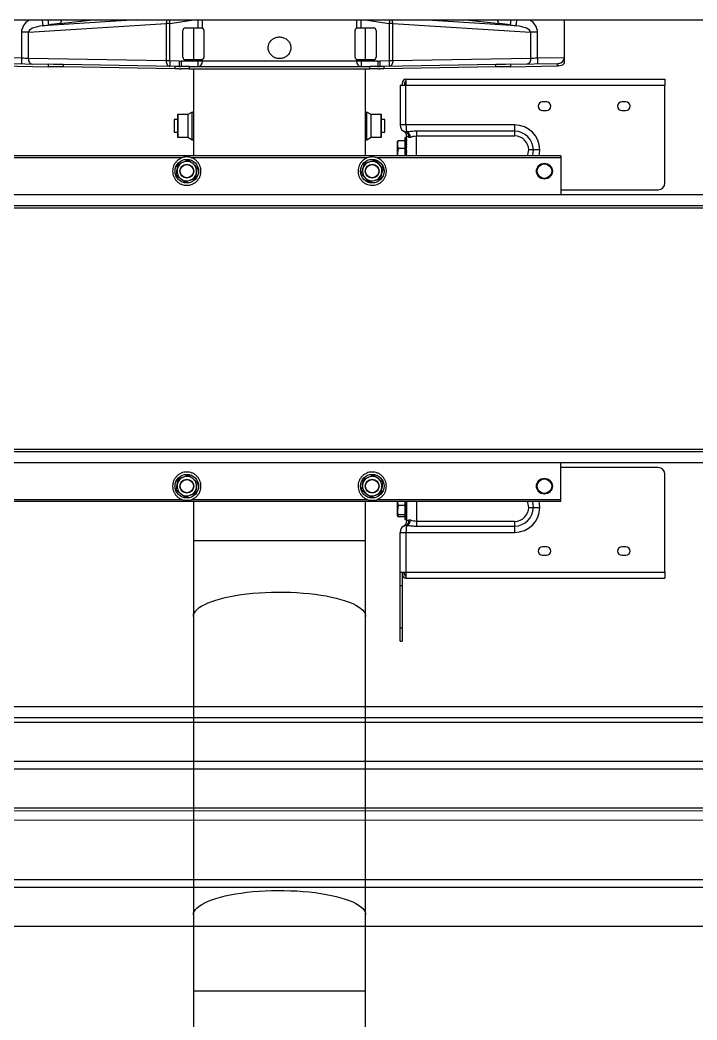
# Model space of a CAD drawing. Header units: inches. Extents: x -1851 to 6314, y -1304 to 4687.
# Drawn here: x 461.1 to 481.22, y 2800.38 to 2830.12 of the extents above; entities that cross this region are included whole.
import ezdxf

# ---------------------------------------------------------------- set-up
doc = ezdxf.new("R2010")
doc.units = ezdxf.units.IN
doc.header["$MEASUREMENT"] = 0
for name, color, linetype in [('DC FEEEDERS', 1, 'Continuous'), ('DC STRING CABLES', 30, 'Continuous'), ('WIRE MANAGEMENT', 4, 'Continuous')]:
    doc.layers.add(name, color=color, linetype=linetype)

# ---------------------------------------------------------------- blocks, each defined once
blk = doc.blocks.new('2.4.20_7-7_Mid Plan View')
at = {"color": 7, "linetype": 'Continuous', "lineweight": 25}
for p, q in [((0.90712, 1.15), (0.90712, -1.15)), ((0.57292, 1.016), (0.57292, -1.016)), ((0.77492, -1.016), (0.77492, 1.016)), ((0.58092, -1.008), (0.58092, 1.008)), ((0.58292, 1.006), (0.58292, -1.006)), ((0.76492, -1.006), (0.76492, 1.006)), ((0.76692, 1.008), (0.76692, -1.008)), ((0.54347, 0.2125), (0.54347, -0.2125)), ((0.80437, -0.2125), (0.80437, 0.2125)), ((0.87821, 0.19479), (0.87856, 0.215)), ((0.87247, 0.21), (0.87185, 0.17449)), ((0.87427, 0.21), (0.87365, 0.17449)), ((0.87625, 0.08551), (0.87807, 0.18959)), ((0.87807, 0.18959), (0.89803, 0.18959)), ((0.89803, 0.19479), (0.87821, 0.19479)), ((0.89803, 0.18959), (0.89803, 0.19479)), ((0.89803, 0.18959), (0.90449, 0.08551)), ((0.87185, 0.17449), (0.87365, 0.17449)), ((0.90271, 0.17862), (0.90334, 0.17434)), ((0.87018, 0.07875), (0.87166, 0.1633)), ((0.87346, 0.1633), (0.87166, 0.1633)), ((0.87198, 0.07875), (0.87346, 0.1633)), ((0.90449, 0.08551), (0.87625, 0.08551)), ((0.87625, 0.08271), (0.87625, 0.08551)), ((0.90449, 0.08271), (0.90449, 0.08551)), ((0.81853, 0.07676), (0.81853, 0.06922)), ((0.8354, 0.07707), (0.81883, 0.07707)), ((0.82237, 0.07947), (0.82237, 0.07707)), ((0.83187, 0.07947), (0.82237, 0.07947)), ((0.83187, 0.07707), (0.83187, 0.07947)), ((0.83571, 0.06922), (0.83571, 0.07676)), ((0.87013, 0.07587), (0.87012, 0.07413)), ((0.87018, 0.07875), (0.87198, 0.07875)), ((0.87193, 0.07584), (0.87192, 0.07413)), ((0.87613, 0.07577), (0.87625, 0.08271)), ((0.87625, 0.08271), (0.90449, 0.08271)), ((0.81853, 0.06922), (0.8167, 0.06597)), ((0.83571, 0.06922), (0.81853, 0.06922)), ((0.83753, 0.06597), (0.83571, 0.06922)), ((0.87012, 0.06823), (0.87012, 0.07413)), ((0.87192, 0.06823), (0.87012, 0.06823)), ((0.87012, 0.06823), (0.87012, -0.06823)), ((0.87192, 0.06823), (0.87192, 0.07413)), ((0.87612, 0.07413), (0.87192, 0.07413)), ((0.87192, 0.06823), (0.87192, -0.06823)), ((0.87612, 0.06177), (0.87612, 0.07413)), ((0.87712, 0.06177), (0.87712, 0.071)), ((0.87912, 0.073), (0.89912, 0.073)), ((0.90112, 0.071), (0.90112, 0.06177)), ((0.17366, 0.065), (0.1155, 0.065)), ((0.23109, 0.065), (0.17366, 0.065)), ((0.45651, 0.065), (0.23109, 0.065)), ((0.51395, 0.065), (0.45651, 0.065)), ((0.54347, 0.065), (0.51395, 0.065)), ((0.81727, 0.065), (0.80437, 0.065)), ((0.83697, 0.065), (0.81727, 0.065)), ((0.87012, 0.065), (0.83697, 0.065)), ((0.87612, 0.06177), (0.87192, 0.06177)), ((0.87612, 0.05812), (0.87612, 0.06177)), ((0.87712, 0.06177), (0.87612, 0.06177)), ((0.90112, 0.065), (0.87712, 0.065)), ((0.87712, 0.059), (0.87712, 0.06177)), ((0.90112, 0.06177), (0.90112, 0.059)), ((0.87612, -0.05812), (0.87612, 0.05812)), ((0.87612, 0.05812), (0.87732, 0.05812)), ((0.87912, 0.057), (0.89912, 0.057)), ((0.87732, -0.05812), (0.87612, -0.05812)), ((0.87612, -0.06177), (0.87612, -0.05812)), ((0.87712, -0.06177), (0.87712, -0.059)), ((0.89912, -0.057), (0.87912, -0.057)), ((0.90112, -0.059), (0.90112, -0.06177)), ((0.1155, -0.065), (0.17366, -0.065)), ((0.17366, -0.065), (0.23109, -0.065)), ((0.23109, -0.065), (0.45651, -0.065)), ((0.45651, -0.065), (0.51395, -0.065)), ((0.51395, -0.065), (0.54347, -0.065)), ((0.80437, -0.065), (0.81727, -0.065)), ((0.8167, -0.06597), (0.81853, -0.06922)), ((0.81727, -0.065), (0.83697, -0.065)), ((0.83571, -0.06922), (0.83753, -0.06597)), ((0.83697, -0.065), (0.87012, -0.065)), ((0.87612, -0.06177), (0.87192, -0.06177)), ((0.87612, -0.07413), (0.87612, -0.06177)), ((0.87612, -0.06177), (0.87712, -0.06177)), ((0.87712, -0.071), (0.87712, -0.06177)), ((0.87712, -0.065), (0.90112, -0.065)), ((0.90112, -0.06177), (0.90112, -0.071)), ((0.81853, -0.06922), (0.81853, -0.07676)), ((0.81853, -0.06922), (0.83571, -0.06922)), ((0.83571, -0.07676), (0.83571, -0.06922)), ((0.87012, -0.07413), (0.87012, -0.06823)), ((0.87012, -0.06823), (0.87192, -0.06823)), ((0.87012, -0.07413), (0.87013, -0.07587)), ((0.87192, -0.07413), (0.87192, -0.06823)), ((0.87192, -0.07413), (0.87193, -0.07584)), ((0.87612, -0.07413), (0.87192, -0.07413)), ((0.89912, -0.073), (0.87912, -0.073)), ((0.81883, -0.07707), (0.8354, -0.07707)), ((0.82237, -0.07707), (0.82237, -0.07947)), ((0.82237, -0.07947), (0.83187, -0.07947)), ((0.83187, -0.07947), (0.83187, -0.07707)), ((0.87198, -0.07875), (0.87018, -0.07875)), ((0.87166, -0.1633), (0.87018, -0.07875)), ((0.87346, -0.1633), (0.87198, -0.07875)), ((0.87625, -0.08271), (0.87613, -0.07577)), ((0.87625, -0.08551), (0.87625, -0.08271)), ((0.90449, -0.08271), (0.87625, -0.08271)), ((0.90449, -0.08551), (0.90449, -0.08271)), ((0.53183, -0.0946), (0.53183, -0.08958)), ((0.53242, -0.089), (0.53226, -0.08909)), ((0.53242, -0.089), (0.53254, -0.089)), ((0.53325, -0.08958), (0.53254, -0.089)), ((0.53254, -0.089), (0.53679, -0.089)), ((0.53325, -0.0946), (0.53325, -0.08958)), ((0.54034, -0.08958), (0.53679, -0.089)), ((0.53679, -0.089), (0.54318, -0.089)), ((0.54034, -0.0946), (0.54034, -0.08958)), ((0.54347, -0.08905), (0.54318, -0.089)), ((0.54318, -0.089), (0.54347, -0.089)), ((0.80437, -0.089), (0.80664, -0.089)), ((0.81015, -0.08958), (0.80664, -0.089)), ((0.80664, -0.089), (0.81305, -0.089)), ((0.81015, -0.0946), (0.81015, -0.08958)), ((0.81305, -0.089), (0.81542, -0.089)), ((0.81595, -0.0946), (0.81595, -0.08958)), ((0.87807, -0.18959), (0.87625, -0.08551)), ((0.87625, -0.08551), (0.90449, -0.08551)), ((0.90449, -0.08551), (0.89803, -0.18959)), ((0.43792, -0.091), (0.43792, -0.0925)), ((0.43792, -0.091), (0.44792, -0.091)), ((0.44792, -0.0925), (0.43792, -0.0925)), ((0.44792, -0.091), (0.44792, -0.0925)), ((0.44792, -0.091), (0.47992, -0.091)), ((0.47992, -0.0925), (0.44792, -0.0925)), ((0.47992, -0.091), (0.47992, -0.0925)), ((0.47992, -0.091), (0.48992, -0.091)), ((0.48992, -0.0925), (0.47992, -0.0925)), ((0.48542, -0.0955), (0.48542, -0.291)), ((0.48992, -0.0955), (0.48542, -0.0955)), ((0.48992, -0.09275), (0.48817, -0.09275)), ((0.48817, -0.09425), (0.48992, -0.09425)), ((0.48992, -0.091), (0.51992, -0.091)), ((0.48992, -0.091), (0.48992, -0.0955)), ((0.48992, -0.0955), (0.48992, -0.291)), ((0.51992, -0.0955), (0.48992, -0.0955)), ((0.51992, -0.091), (0.51992, -0.0955)), ((0.51992, -0.0955), (0.51992, -0.1775)), ((0.54347, -0.096), (0.52829, -0.096)), ((0.52982, -0.0946), (0.52982, -0.09591)), ((0.53204, -0.0946), (0.52982, -0.0946)), ((0.52982, -0.09591), (0.52982, -0.096)), ((0.52983, -0.096), (0.52983, -0.09598)), ((0.52985, -0.096), (0.52985, -0.09565)), ((0.53021, -0.096), (0.53021, -0.09565)), ((0.53095, -0.096), (0.53095, -0.09565)), ((0.54347, -0.0946), (0.53204, -0.0946)), ((0.53204, -0.096), (0.53204, -0.09565)), ((0.53343, -0.096), (0.53343, -0.09565)), ((0.53467, -0.09599), (0.53452, -0.096)), ((0.53506, -0.096), (0.53506, -0.09565)), ((0.53627, -0.09595), (0.53583, -0.096)), ((0.53583, -0.096), (0.53583, -0.096)), ((0.5359, -0.09599), (0.5359, -0.096)), ((0.53645, -0.096), (0.53645, -0.09599)), ((0.53686, -0.096), (0.53686, -0.09565)), ((0.53784, -0.09588), (0.53727, -0.096)), ((0.53799, -0.096), (0.53799, -0.09592)), ((0.53801, -0.09592), (0.53801, -0.096)), ((0.53874, -0.096), (0.53874, -0.09565)), ((0.53884, -0.09585), (0.53878, -0.096)), ((0.53884, -0.09567), (0.53884, -0.096)), ((0.53884, -0.096), (0.53884, -0.09585)), ((0.53969, -0.096), (0.53969, -0.09587)), ((0.54064, -0.096), (0.54064, -0.09565)), ((0.54064, -0.09586), (0.54176, -0.096)), ((0.54126, -0.096), (0.54126, -0.09594)), ((0.54246, -0.096), (0.54246, -0.09565)), ((0.54246, -0.09595), (0.54309, -0.096)), ((0.54278, -0.096), (0.54278, -0.09597)), ((0.54298, -0.096), (0.54298, -0.09599)), ((0.543, -0.096), (0.543, -0.09599)), ((0.81802, -0.0946), (0.80437, -0.0946)), ((0.80437, -0.096), (0.81955, -0.096)), ((0.80448, -0.09599), (0.80438, -0.096)), ((0.80486, -0.096), (0.80486, -0.09565)), ((0.80608, -0.09596), (0.80566, -0.096)), ((0.80576, -0.09599), (0.80576, -0.096)), ((0.80583, -0.09598), (0.80583, -0.096)), ((0.80664, -0.096), (0.80664, -0.09565)), ((0.80766, -0.09589), (0.80709, -0.096)), ((0.80709, -0.096), (0.80709, -0.096)), ((0.80713, -0.09599), (0.80713, -0.096)), ((0.80789, -0.096), (0.80789, -0.09594)), ((0.80792, -0.09595), (0.80792, -0.096)), ((0.80852, -0.096), (0.80852, -0.09565)), ((0.80874, -0.09585), (0.8086, -0.096)), ((0.80874, -0.0957), (0.80874, -0.096)), ((0.80874, -0.096), (0.80874, -0.09585)), ((0.80959, -0.096), (0.80959, -0.0959)), ((0.81042, -0.096), (0.81042, -0.09565)), ((0.81042, -0.09585), (0.81159, -0.096)), ((0.81042, -0.09585), (0.81042, -0.09585)), ((0.81042, -0.096), (0.81042, -0.09585)), ((0.81118, -0.096), (0.81118, -0.09595)), ((0.81225, -0.096), (0.81225, -0.09565)), ((0.81225, -0.09594), (0.81294, -0.096)), ((0.81237, -0.096), (0.81237, -0.09595)), ((0.81275, -0.096), (0.81275, -0.09598)), ((0.81394, -0.096), (0.81394, -0.09565)), ((0.81394, -0.09599), (0.81412, -0.096)), ((0.81541, -0.096), (0.81541, -0.09565)), ((0.81659, -0.096), (0.81659, -0.09565)), ((0.81744, -0.096), (0.81744, -0.09565)), ((0.81792, -0.096), (0.81792, -0.09565)), ((0.81802, -0.09596), (0.81802, -0.0946)), ((0.85792, -0.091), (0.82792, -0.091)), ((0.82792, -0.0955), (0.82792, -0.091)), ((0.82792, -0.1775), (0.82792, -0.0955)), ((0.82792, -0.0955), (0.85792, -0.0955)), ((0.85792, -0.091), (0.85792, -0.0955)), ((0.85792, -0.09275), (0.85967, -0.09275)), ((0.85967, -0.09425), (0.85792, -0.09425)), ((0.85792, -0.0955), (0.85792, -0.291)), ((0.86242, -0.0955), (0.85792, -0.0955)), ((0.86242, -0.0955), (0.86242, -0.291)), ((0.52476, -0.1035), (0.52476, -0.1775)), ((0.52829, -0.1035), (0.52476, -0.1035)), ((0.52829, -0.1775), (0.52829, -0.1035)), ((0.82308, -0.1035), (0.81955, -0.1035)), ((0.81955, -0.1035), (0.81955, -0.1775)), ((0.82308, -0.1775), (0.82308, -0.1035)), ((0.87166, -0.1633), (0.87346, -0.1633)), ((0.52476, -0.1775), (0.51992, -0.1775)), ((0.52829, -0.1775), (0.52476, -0.1775)), ((0.82308, -0.1775), (0.81955, -0.1775)), ((0.82792, -0.1775), (0.82308, -0.1775)), ((0.87365, -0.17449), (0.87185, -0.17449)), ((0.87185, -0.17449), (0.87247, -0.21)), ((0.87365, -0.17449), (0.87427, -0.21)), ((0.90334, -0.17434), (0.90271, -0.17862)), ((0.53892, -0.18813), (0.53892, -0.19166)), ((0.80892, -0.19166), (0.80892, -0.18813)), ((0.53892, -0.19166), (0.53892, -0.1965)), ((0.80892, -0.1965), (0.80892, -0.19166)), ((0.89803, -0.18959), (0.87807, -0.18959)), ((0.87856, -0.215), (0.87821, -0.19479)), ((0.87821, -0.19479), (0.89803, -0.19479)), ((0.89803, -0.19479), (0.89803, -0.18959)), ((0.50267, -0.1985), (0.50267, -0.2015)), ((0.50917, -0.2015), (0.50917, -0.1985)), ((0.83867, -0.1985), (0.83867, -0.2015)), ((0.84517, -0.2015), (0.84517, -0.1985)), ((0.87247, -0.21), (0.87427, -0.21)), ((0.87249, -0.2108), (0.87247, -0.21)), ((0.87427, -0.21), (0.87429, -0.2108)), ((0.54347, -0.2125), (0.54492, -0.2125)), ((0.54492, -0.2125), (0.57292, -0.2125)), ((0.56892, -0.286), (0.56892, -0.2125)), ((0.80292, -0.2125), (0.77492, -0.2125)), ((0.77892, -0.2125), (0.77892, -0.286)), ((0.80437, -0.2125), (0.80292, -0.2125)), ((0.87856, -0.215), (0.87428, -0.215)), ((0.90712, -0.215), (0.87856, -0.215)), ((0.50267, -0.2585), (0.50267, -0.2615)), ((0.50917, -0.2615), (0.50917, -0.2585)), ((0.83867, -0.2585), (0.83867, -0.2615)), ((0.84517, -0.2615), (0.84517, -0.2585)), ((0.48992, -0.291), (0.48542, -0.291)), ((0.48992, -0.291), (0.56392, -0.291)), ((0.78392, -0.291), (0.85792, -0.291)), ((0.86242, -0.291), (0.85792, -0.291))]:
    blk.add_line(p, q, dxfattribs=at)
at = {"color": 8, "linetype": 'Continuous', "lineweight": 25}
for p, q in [((0.54492, 0.2125), (0.54492, 0.07381)), ((0.80292, 0.07381), (0.80292, 0.2125)), ((0.90712, 0.10766), (0.90271, 0.17862)), ((0.90439, 0.16606), (0.90712, 0.14072)), ((0.83571, 0.07676), (0.81853, 0.07676)), ((0.90449, 0.08271), (0.90712, 0.06458)), ((0.17366, 0.065), (0.17366, -0.065)), ((0.51395, 0.065), (0.51395, -0.065)), ((0.54492, 0.06619), (0.54492, -0.06619)), ((0.80292, -0.06619), (0.80292, 0.06619)), ((0.8167, 0.06597), (0.83753, 0.06597)), ((0.90712, 0.06177), (0.90112, 0.06177)), ((0.90091, 0.05812), (0.90712, 0.05812)), ((0.90712, -0.05812), (0.90091, -0.05812)), ((0.8167, -0.06597), (0.83753, -0.06597)), ((0.90112, -0.06177), (0.90712, -0.06177)), ((0.90712, -0.06458), (0.90449, -0.08271)), ((0.54492, -0.07381), (0.54492, -0.2125)), ((0.80292, -0.2125), (0.80292, -0.07381)), ((0.81853, -0.07676), (0.83571, -0.07676)), ((0.54347, -0.1035), (0.52829, -0.1035)), ((0.80437, -0.1035), (0.81955, -0.1035)), ((0.90271, -0.17862), (0.90712, -0.10766)), ((0.90712, -0.14072), (0.90439, -0.16606))]:
    blk.add_line(p, q, dxfattribs=at)
at = {"color": 7, "linetype": 'Continuous', "lineweight": 25, "flags": 128}
for points in [[(0.87807, 0.18959), (0.87726, 0.18955), (0.87647, 0.1894), (0.87575, 0.18915), (0.87512, 0.18881), (0.87459, 0.1884), (0.8742, 0.18792), (0.87396, 0.1874), (0.87387, 0.18686)], [(0.87821, 0.19479), (0.87739, 0.19481), (0.8766, 0.19482), (0.87588, 0.19483), (0.87524, 0.19484), (0.87472, 0.19485), (0.87433, 0.19486), (0.87409, 0.19486), (0.87401, 0.19487)], [(0.87807, 0.18959), (0.8781, 0.19073), (0.87813, 0.19201), (0.87817, 0.19338), (0.87821, 0.19479)], [(0.87166, 0.1633), (0.87172, 0.16693), (0.87179, 0.17068), (0.87185, 0.17449)], [(0.87346, 0.1633), (0.87352, 0.16693), (0.87359, 0.17068), (0.87365, 0.17449)], [(0.87625, 0.08551), (0.87544, 0.08546), (0.87466, 0.08531), (0.87393, 0.08507), (0.8733, 0.08473), (0.87278, 0.08431), (0.87239, 0.08384), (0.87214, 0.08332), (0.87205, 0.08278)], [(0.87013, 0.07587), (0.87015, 0.07684), (0.87017, 0.0778), (0.87018, 0.07875)], [(0.87193, 0.07584), (0.87195, 0.07682), (0.87197, 0.07779), (0.87198, 0.07875)], [(0.87613, 0.07577), (0.87531, 0.07578), (0.87452, 0.0758), (0.8738, 0.07581), (0.87316, 0.07582), (0.87264, 0.07583), (0.87225, 0.07584), (0.87201, 0.07584), (0.87193, 0.07584)], [(0.87625, 0.08271), (0.87543, 0.08272), (0.87465, 0.08274), (0.87392, 0.08275), (0.87328, 0.08276), (0.87276, 0.08277), (0.87237, 0.08278), (0.87213, 0.08278), (0.87205, 0.08278)], [(0.87018, -0.07875), (0.87017, -0.0778), (0.87015, -0.07684), (0.87013, -0.07587)], [(0.87613, -0.07577), (0.87531, -0.07578), (0.87452, -0.0758), (0.8738, -0.07581), (0.87316, -0.07582), (0.87264, -0.07583), (0.87225, -0.07584), (0.87201, -0.07584), (0.87193, -0.07584)], [(0.87198, -0.07875), (0.87197, -0.07779), (0.87195, -0.07682), (0.87193, -0.07584)], [(0.87625, -0.08271), (0.87543, -0.08272), (0.87465, -0.08274), (0.87392, -0.08275), (0.87328, -0.08276), (0.87276, -0.08277), (0.87237, -0.08278), (0.87213, -0.08278), (0.87205, -0.08278)], [(0.87625, -0.08551), (0.87544, -0.08546), (0.87466, -0.08531), (0.87393, -0.08507), (0.8733, -0.08473), (0.87278, -0.08431), (0.87239, -0.08384), (0.87214, -0.08332), (0.87205, -0.08278)], [(0.87185, -0.17449), (0.87179, -0.17068), (0.87172, -0.16693), (0.87166, -0.1633)], [(0.87365, -0.17449), (0.87359, -0.17068), (0.87352, -0.16693), (0.87346, -0.1633)], [(0.87807, -0.18959), (0.87726, -0.18955), (0.87647, -0.1894), (0.87575, -0.18915), (0.87512, -0.18881), (0.87459, -0.1884), (0.8742, -0.18792), (0.87396, -0.1874), (0.87387, -0.18686)], [(0.87821, -0.19479), (0.87739, -0.19481), (0.8766, -0.19482), (0.87588, -0.19483), (0.87524, -0.19484), (0.87472, -0.19485), (0.87433, -0.19486), (0.87409, -0.19486), (0.87401, -0.19487)], [(0.87821, -0.19479), (0.87817, -0.19338), (0.87813, -0.19201), (0.8781, -0.19073), (0.87807, -0.18959)]]:
    blk.add_lwpolyline(points, dxfattribs=at)
at = {"color": 8, "linetype": 'Continuous', "lineweight": 25, "flags": 128}
for points in [[(0.90712, 0.17926), (0.90634, 0.17915), (0.9052, 0.17898), (0.90424, 0.17884), (0.90349, 0.17874), (0.90298, 0.17866), (0.90271, 0.17862)], [(0.90712, 0.17489), (0.90696, 0.17487), (0.90582, 0.1747), (0.90486, 0.17456), (0.90411, 0.17446), (0.9036, 0.17438), (0.90334, 0.17434)], [(0.90449, 0.08271), (0.90525, 0.08282), (0.90599, 0.08293), (0.90668, 0.08302), (0.90712, 0.08309)], [(0.23109, 0.065), (0.23245, 0.06482), (0.2338, 0.06429), (0.23513, 0.06341), (0.23645, 0.06218), (0.23773, 0.06061), (0.23898, 0.05871), (0.24018, 0.05649), (0.24134, 0.05396), (0.24243, 0.05114), (0.24347, 0.04804), (0.24444, 0.04467), (0.24534, 0.04106), (0.24615, 0.03723), (0.24689, 0.03319), (0.24754, 0.02897), (0.2481, 0.0246), (0.24857, 0.02009), (0.24894, 0.01547), (0.24921, 0.01076), (0.24939, 0.006), (0.24946, 0.0012), (0.24944, -0.0036), (0.24931, -0.00838), (0.24909, -0.01312), (0.24876, -0.01779), (0.24835, -0.02236), (0.24783, -0.0268), (0.24723, -0.0311), (0.24653, -0.03523), (0.24576, -0.03917), (0.2449, -0.0429), (0.24396, -0.04638), (0.24296, -0.04962), (0.24189, -0.05259), (0.24077, -0.05526), (0.23959, -0.05764), (0.23836, -0.0597), (0.23709, -0.06144), (0.23579, -0.06284), (0.23447, -0.06389), (0.23313, -0.0646), (0.23177, -0.06496), (0.23109, -0.065)], [(0.45651, 0.065), (0.45787, 0.06482), (0.45922, 0.06429), (0.46055, 0.06341), (0.46186, 0.06218), (0.46315, 0.06061), (0.46439, 0.05871), (0.4656, 0.05649), (0.46675, 0.05396), (0.46785, 0.05114), (0.46889, 0.04804), (0.46986, 0.04467), (0.47075, 0.04106), (0.47157, 0.03723), (0.47231, 0.03319), (0.47296, 0.02897), (0.47352, 0.0246), (0.47398, 0.02009), (0.47435, 0.01547), (0.47463, 0.01076), (0.4748, 0.006), (0.47488, 0.0012), (0.47485, -0.0036), (0.47473, -0.00838), (0.4745, -0.01312), (0.47418, -0.01779), (0.47376, -0.02236), (0.47325, -0.0268), (0.47264, -0.0311), (0.47195, -0.03523), (0.47117, -0.03917), (0.47031, -0.0429), (0.46938, -0.04638), (0.46838, -0.04962), (0.46731, -0.05259), (0.46618, -0.05526), (0.465, -0.05764), (0.46378, -0.0597), (0.46251, -0.06144), (0.46121, -0.06284), (0.45989, -0.06389), (0.45854, -0.0646), (0.45719, -0.06496), (0.45651, -0.065)], [(0.90712, -0.08309), (0.90668, -0.08302), (0.90599, -0.08293), (0.90525, -0.08282), (0.90449, -0.08271)], [(0.90271, -0.17862), (0.90298, -0.17866), (0.90349, -0.17874), (0.90424, -0.17884), (0.9052, -0.17898), (0.90634, -0.17915), (0.90712, -0.17926)], [(0.90334, -0.17434), (0.9036, -0.17438), (0.90411, -0.17446), (0.90486, -0.17456), (0.90582, -0.1747), (0.90696, -0.17487), (0.90712, -0.17489)], [(0.53892, -0.19166), (0.54138, -0.19144), (0.54347, -0.19091)], [(0.53892, -0.1965), (0.54162, -0.19631), (0.54347, -0.19595)], [(0.80437, -0.19091), (0.80646, -0.19144), (0.80892, -0.19166)], [(0.80437, -0.19595), (0.80622, -0.19631), (0.80892, -0.1965)]]:
    blk.add_lwpolyline(points, dxfattribs=at)
at = {"color": 7, "linetype": 'Continuous', "lineweight": 25}
for centre, radius in [((0.55492, 0.07), 0.0089), ((0.79292, 0.07), 0.0089), ((0.55492, 0.07), 0.00525), ((0.55492, 0.07), 0.005), ((0.79292, 0.07), 0.00525), ((0.79292, 0.07), 0.005), ((0.55492, -0.07), 0.0089), ((0.55492, -0.07), 0.00525), ((0.55492, -0.07), 0.005), ((0.79292, -0.07), 0.0089), ((0.79292, -0.07), 0.00525), ((0.79292, -0.07), 0.005), ((0.55492, -0.2), 0.006), ((0.55492, -0.2), 0.0055), ((0.79292, -0.2), 0.006), ((0.79292, -0.2), 0.0055)]:
    blk.add_circle(centre, radius, dxfattribs=at)
at = {"color": 8, "linetype": 'Continuous', "lineweight": 25}
for centre, radius, start, end in [((0.90751, 0.1683), 0.00384, 215.6114, 264.12858), ((0.90476, 0.08003), 0.00549, 64.5145, 92.80006), ((0.90476, -0.08003), 0.00549, 267.19994, 295.4855), ((0.90764, -0.16852), 0.00408, 97.35072, 142.90931), ((0.53892, -0.1775), 0.01063, 270, 295.33417), ((0.80892, -0.1775), 0.01063, 244.66583, 270)]:
    blk.add_arc(centre, radius, start, end, dxfattribs=at)
at = {"color": 7, "linetype": 'Continuous', "lineweight": 25}
for centre, radius, start, end in [((0.55492, 0.07), 0.0107, 146.80238, 158.05238), ((0.55492, 0.07), 0.0107, 135.55238, 146.80238), ((0.55492, 0.07), 0.0107, 124.30238, 135.55238), ((0.55492, 0.07), 0.0107, 113.05238, 124.30238), ((0.55492, 0.07), 0.00737, 81.17738, 141.17738), ((0.55492, 0.07), 0.0107, 101.80238, 113.05238), ((0.55492, 0.07), 0.0107, 90.55238, 101.80238), ((0.55492, 0.07), 0.0107, 79.30238, 90.55238), ((0.55492, 0.07), 0.00737, 21.17738, 81.17738), ((0.55492, 0.07), 0.0107, 68.05238, 79.30238), ((0.55492, 0.07), 0.0107, 56.80238, 68.05238), ((0.55492, 0.07), 0.0107, 45.55238, 56.80238), ((0.55492, 0.07), 0.0107, 34.30238, 45.55238), ((0.55492, 0.07), 0.0107, 23.05238, 34.30238), ((0.79292, 0.07), 0.0107, 146.80238, 158.05238), ((0.79292, 0.07), 0.0107, 135.55238, 146.80238), ((0.79292, 0.07), 0.0107, 124.30238, 135.55238), ((0.79292, 0.07), 0.0107, 113.05238, 124.30238), ((0.79292, 0.07), 0.00737, 81.17738, 141.17738), ((0.79292, 0.07), 0.0107, 101.80238, 113.05238), ((0.79292, 0.07), 0.0107, 90.55238, 101.80238), ((0.79292, 0.07), 0.0107, 79.30238, 90.55238), ((0.79292, 0.07), 0.00737, 21.17738, 81.17738), ((0.79292, 0.07), 0.0107, 68.05238, 79.30238), ((0.79292, 0.07), 0.0107, 56.80238, 68.05238), ((0.79292, 0.07), 0.0107, 45.55238, 56.80238), ((0.79292, 0.07), 0.0107, 34.30238, 45.55238), ((0.79292, 0.07), 0.0107, 23.05238, 34.30238), ((0.81883, 0.07676), 0.000303, 90, 180), ((0.8354, 0.07676), 0.000303, 0, 90), ((0.97012, 0.07413), 0.094, 179, 180), ((0.55492, 0.07), 0.0107, 169.30238, 180.55238), ((0.55492, 0.07), 0.0107, 180.55238, 191.80238), ((0.55492, 0.07), 0.0107, 158.05238, 169.30238), ((0.55492, 0.07), 0.00737, 141.17738, 201.17738), ((0.55492, 0.07), 0.00737, 321.17738, 21.17738), ((0.55492, 0.07), 0.0107, 11.80238, 23.05238), ((0.55492, 0.07), 0.0107, 338.05238, 349.30238), ((0.55492, 0.07), 0.0107, 0.55238, 11.80238), ((0.55492, 0.07), 0.0107, 349.30238, 0.55238), ((0.79292, 0.07), 0.0107, 169.30238, 180.55238), ((0.79292, 0.07), 0.0107, 180.55238, 191.80238), ((0.79292, 0.07), 0.0107, 158.05238, 169.30238), ((0.79292, 0.07), 0.00737, 141.17738, 201.17738), ((0.79292, 0.07), 0.00736, 321.17738, 21.17738), ((0.79292, 0.07), 0.0107, 11.80238, 23.05238), ((0.79292, 0.07), 0.0107, 338.05238, 349.30238), ((0.79292, 0.07), 0.0107, 0.55238, 11.80238), ((0.79292, 0.07), 0.0107, 349.30238, 0.55238), ((0.87912, 0.071), 0.002, 90, 180), ((0.89912, 0.071), 0.002, 0, 90), ((0.55492, 0.07), 0.0107, 191.80238, 203.05238), ((0.55492, 0.07), 0.0107, 203.05238, 214.30238), ((0.55492, 0.07), 0.0107, 214.30238, 225.55238), ((0.55492, 0.07), 0.0107, 225.55238, 236.80238), ((0.55492, 0.07), 0.00737, 201.17738, 261.17738), ((0.55492, 0.07), 0.0107, 236.80238, 248.05238), ((0.55492, 0.07), 0.00737, 261.17738, 321.17738), ((0.55492, 0.07), 0.0107, 293.05238, 304.30238), ((0.55492, 0.07), 0.0107, 304.30238, 315.55238), ((0.55492, 0.07), 0.0107, 315.55238, 326.80238), ((0.55492, 0.07), 0.0107, 326.80238, 338.05238), ((0.79292, 0.07), 0.0107, 191.80238, 203.05238), ((0.79292, 0.07), 0.0107, 203.05238, 214.30238), ((0.79292, 0.07), 0.0107, 214.30238, 225.55238), ((0.79292, 0.07), 0.0107, 225.55238, 236.80238), ((0.79292, 0.07), 0.00737, 201.17738, 261.17738), ((0.79292, 0.07), 0.0107, 236.80238, 248.05238), ((0.79292, 0.07), 0.00736, 261.17738, 321.17738), ((0.79292, 0.07), 0.0107, 293.05238, 304.30238), ((0.79292, 0.07), 0.0107, 304.30238, 315.55238), ((0.79292, 0.07), 0.0107, 315.55238, 326.80238), ((0.79292, 0.07), 0.0107, 326.80238, 338.05238), ((0.81727, 0.06565), 0.000649, 150.65726, 270), ((0.83697, 0.06565), 0.000649, 270, 29.34274), ((0.87586, 0.06207), 0.00396, 184.25171, 273.69804), ((0.55492, 0.07), 0.0107, 248.05238, 259.30238), ((0.55492, 0.07), 0.0107, 259.30238, 270.55238), ((0.55492, 0.07), 0.0107, 270.55238, 281.80238), ((0.55492, 0.07), 0.0107, 281.80238, 293.05238), ((0.79292, 0.07), 0.0107, 248.05238, 259.30238), ((0.79292, 0.07), 0.0107, 259.30238, 270.55238), ((0.79292, 0.07), 0.0107, 270.55238, 281.80238), ((0.79292, 0.07), 0.0107, 281.80238, 293.05238), ((0.55492, -0.07), 0.0107, 113.05238, 124.30238), ((0.55492, -0.07), 0.0107, 101.80238, 113.05238), ((0.55492, -0.07), 0.0107, 90.55238, 101.80238), ((0.55492, -0.07), 0.0107, 79.30238, 90.55238), ((0.55492, -0.07), 0.0107, 68.05238, 79.30238), ((0.55492, -0.07), 0.0107, 56.80238, 68.05238), ((0.79292, -0.07), 0.0107, 105.45152, 116.70152), ((0.79292, -0.07), 0.0107, 94.20152, 105.45152), ((0.79292, -0.07), 0.0107, 82.95152, 94.20152), ((0.79292, -0.07), 0.0107, 71.70152, 82.95152), ((0.79292, -0.07), 0.0107, 60.45152, 71.70152), ((0.87586, -0.06207), 0.00396, 86.30198, 175.74833), ((0.55492, -0.07), 0.0107, 158.05238, 169.30238), ((0.55492, -0.07), 0.0107, 146.80238, 158.05238), ((0.55492, -0.07), 0.0107, 135.55238, 146.80238), ((0.55492, -0.07), 0.0107, 124.30238, 135.55238), ((0.55492, -0.07), 0.00737, 141.17738, 201.17738), ((0.55492, -0.07), 0.00736, 81.17738, 141.17738), ((0.55492, -0.07), 0.00737, 21.17738, 81.17738), ((0.55492, -0.07), 0.00737, 321.17738, 21.17738), ((0.55492, -0.07), 0.0107, 45.55238, 56.80238), ((0.55492, -0.07), 0.0107, 34.30238, 45.55238), ((0.55492, -0.07), 0.0107, 23.05238, 34.30238), ((0.55492, -0.07), 0.0107, 11.80238, 23.05238), ((0.55492, -0.07), 0.0107, 0.55238, 11.80238), ((0.79292, -0.07), 0.0107, 161.70152, 172.95152), ((0.79292, -0.07), 0.0107, 150.45152, 161.70152), ((0.79292, -0.07), 0.0107, 139.20152, 150.45152), ((0.79292, -0.07), 0.0107, 127.95152, 139.20152), ((0.79292, -0.07), 0.00736, 133.57652, 193.57652), ((0.79292, -0.07), 0.0107, 116.70152, 127.95152), ((0.79292, -0.07), 0.00737, 73.57652, 133.57652), ((0.79292, -0.07), 0.00737, 13.57652, 73.57652), ((0.79292, -0.07), 0.0107, 49.20152, 60.45152), ((0.79292, -0.07), 0.0107, 37.95152, 49.20152), ((0.79292, -0.07), 0.0107, 26.70152, 37.95152), ((0.79292, -0.07), 0.0107, 15.45152, 26.70152), ((0.79292, -0.07), 0.0107, 4.20152, 15.45152), ((0.81727, -0.06565), 0.000649, 90, 209.34274), ((0.83697, -0.06565), 0.000649, 330.65726, 90), ((0.55492, -0.07), 0.0107, 169.30238, 180.55238), ((0.55492, -0.07), 0.0107, 180.55238, 191.80238), ((0.55492, -0.07), 0.0107, 191.80238, 203.05238), ((0.55492, -0.07), 0.0107, 203.05238, 214.30238), ((0.55492, -0.07), 0.00737, 201.17738, 261.17738), ((0.55492, -0.07), 0.00737, 261.17738, 321.17738), ((0.55492, -0.07), 0.0107, 326.80238, 338.05238), ((0.55492, -0.07), 0.0107, 338.05238, 349.30238), ((0.55492, -0.07), 0.0107, 349.30238, 0.55238), ((0.79292, -0.07), 0.0107, 172.95152, 184.20152), ((0.79292, -0.07), 0.0107, 184.20152, 195.45152), ((0.79292, -0.07), 0.0107, 195.45152, 206.70152), ((0.79292, -0.07), 0.0107, 206.70152, 217.95152), ((0.79292, -0.07), 0.00737, 193.57652, 253.57652), ((0.79292, -0.07), 0.00737, 253.57652, 313.57652), ((0.79292, -0.07), 0.00737, 313.57652, 13.57652), ((0.79292, -0.07), 0.0107, 319.20152, 330.45152), ((0.79292, -0.07), 0.0107, 330.45152, 341.70152), ((0.79292, -0.07), 0.0107, 341.70152, 352.95152), ((0.79292, -0.07), 0.0107, 352.95152, 4.20152), ((0.97012, -0.07413), 0.094, 180, 181), ((0.87912, -0.071), 0.002, 180, 270), ((0.89912, -0.071), 0.002, 270, 0), ((0.55492, -0.07), 0.0107, 214.30238, 225.55238), ((0.55492, -0.07), 0.0107, 225.55238, 236.80238), ((0.55492, -0.07), 0.0107, 236.80238, 248.05238), ((0.55492, -0.07), 0.0107, 248.05238, 259.30238), ((0.55492, -0.07), 0.0107, 259.30238, 270.55238), ((0.55492, -0.07), 0.0107, 270.55238, 281.80238), ((0.55492, -0.07), 0.0107, 281.80238, 293.05238), ((0.55492, -0.07), 0.0107, 293.05238, 304.30238), ((0.55492, -0.07), 0.0107, 304.30238, 315.55238), ((0.55492, -0.07), 0.0107, 315.55238, 326.80238), ((0.79292, -0.07), 0.0107, 217.95152, 229.20152), ((0.79292, -0.07), 0.0107, 229.20152, 240.45152), ((0.79292, -0.07), 0.0107, 240.45152, 251.70152), ((0.79292, -0.07), 0.0107, 251.70152, 262.95152), ((0.79292, -0.07), 0.0107, 262.95152, 274.20152), ((0.79292, -0.07), 0.0107, 274.20152, 285.45152), ((0.79292, -0.07), 0.0107, 285.45152, 296.70152), ((0.79292, -0.07), 0.0107, 296.70152, 307.95152), ((0.79292, -0.07), 0.0107, 307.95152, 319.20152), ((0.81883, -0.07676), 0.000303, 180, 270), ((0.8354, -0.07676), 0.000303, 270, 0), ((0.48817, -0.0955), 0.00275, 90, 180), ((0.48817, -0.0955), 0.00125, 90, 180), ((0.51992, -0.0965), 0.0055, 11.9184, 90), ((0.52829, -0.092), 0.004, 208.27371, 270), ((0.52858, -0.09425), 0.00346, 198.73339, 280.578), ((0.52924, -0.09446), 0.00434, 204.99886, 269.72592), ((0.81926, -0.09425), 0.00346, 259.42089, 341.26847), ((0.81861, -0.09446), 0.00434, 270.27298, 335.00304), ((0.81955, -0.092), 0.004, 270, 331.72629), ((0.82792, -0.0965), 0.0055, 90, 168.0816), ((0.85967, -0.0955), 0.00275, 0, 90), ((0.85967, -0.0955), 0.00125, 0, 90), ((0.53892, -0.1775), 0.019, 180, 270), ((0.53892, -0.1775), 0.01416, 180, 270), ((0.53892, -0.1775), 0.01063, 180, 270), ((0.80892, -0.1775), 0.019, 270, 0), ((0.80892, -0.1775), 0.01416, 270, 0), ((0.80892, -0.1775), 0.01063, 270, 0), ((0.50592, -0.1985), 0.00325, 0, 180), ((0.84192, -0.1985), 0.00325, 0, 180), ((0.50592, -0.2015), 0.00325, 180, 0), ((0.84192, -0.2015), 0.00325, 180, 0), ((0.50592, -0.2585), 0.00325, 0, 180), ((0.84192, -0.2585), 0.00325, 0, 180), ((0.50592, -0.2615), 0.00325, 180, 0), ((0.84192, -0.2615), 0.00325, 180, 0), ((0.56392, -0.286), 0.005, 270, 0), ((0.78392, -0.286), 0.005, 180, 270)]:
    blk.add_arc(centre, radius, start, end, dxfattribs=at)
at = {"color": 8, "linetype": 'Continuous', "lineweight": 25}
for centre, major_axis, start_param, end_param in [((0.89865, 0.1768), (-0.00112, 0.01798), 5.409642, 6.241884), ((0.89865, -0.1768), (0.00112, 0.01798), 3.182894, 4.015136)]:
    blk.add_ellipse(centre, major_axis=major_axis, ratio=0.666144, start_param=start_param, end_param=end_param, dxfattribs=at)
at = {"color": 7, "linetype": 'Continuous', "lineweight": 25}
for centre, major_axis, ratio, start_param, end_param in [((0.89865, 0.1768), (-0.00079, 0.01279), 0.327659, 4.835192, 6.241884), ((0.90128, 0.17434), (-0.00325, 0.0222), 0.090778, 4.316796, 4.699116), ((0.51992, -0.0965), (0.0055, 0), 0.181818, 0.208015, 1.570796), ((0.53892, -0.09565), (0.0091, 0.00027), 0.228895, 3.134688, 3.177937), ((0.53892, -0.09565), (0.0091, -0.00019), 0.229935, 3.231681, 3.399057), ((0.53892, -0.09565), (0.0091, -0.00064), 0.219872, 3.451843, 3.619218), ((0.53892, -0.09565), (0.0091, -0.00106), 0.199553, 3.668972, 3.836348), ((0.53892, -0.09565), (0.0091, -0.00142), 0.17052, 3.881778, 4.049153), ((0.53892, -0.09565), (0.0091, -0.00171), 0.134649, 4.089922, 4.257297), ((0.53892, -0.09565), (0.0091, -0.00192), 0.093839, 4.293899, 4.461275), ((0.53892, -0.09565), (0.0091, -0.00205), 0.049847, 4.494779, 4.662155), ((0.53892, -0.09565), (0.0091, -0.0021), 0.004254, 4.693964, 4.861339), ((0.53892, -0.09565), (0.0091, -0.00207), 0.041473, 1.222808, 1.390183), ((0.53892, -0.09565), (0.0091, -0.00195), 0.085877, 1.065603, 1.18973), ((0.80892, -0.09565), (0.0091, -0.0019), 0.098891, 4.26983, 4.437206), ((0.80892, -0.09565), (0.0091, -0.00204), 0.055191, 4.47101, 4.638386), ((0.80892, -0.09565), (0.0091, -0.0021), 0.00971, 4.670316, 4.837692), ((0.80892, -0.09565), (0.0091, -0.00208), 0.036076, 1.24652, 1.413896), ((0.80892, -0.09565), (0.0091, -0.00197), 0.080716, 1.046314, 1.21369), ((0.80892, -0.09565), (0.0091, -0.00178), 0.122671, 0.843412, 1.010787), ((0.80892, -0.09565), (0.0091, -0.00151), 0.160241, 0.636619, 0.803995), ((0.80892, -0.09565), (0.0091, -0.00117), 0.19156, 0.425239, 0.592615), ((0.80892, -0.09565), (0.0091, -0.00077), 0.214716, 0.209332, 0.376708), ((0.80892, -0.09565), (0.0091, -0.00033), 0.228026, 6.273088, 6.440463), ((0.82792, -0.0965), (0.0055, 0), 0.181818, 1.570796, 2.933577), ((0.90128, -0.17434), (0.00325, 0.0222), 0.090778, 4.725662, 5.107982), ((0.89865, -0.1768), (0.00079, 0.01279), 0.327659, 3.182894, 4.589586), ((0.87849, -0.2108), (0.00432, -0.00424), 0.982697, 3.926991, 4.702388), ((0.87849, -0.2108), (0.00302, -0.00297), 0.982697, 3.926991, 5.497787)]:
    blk.add_ellipse(centre, major_axis=major_axis, ratio=ratio, start_param=start_param, end_param=end_param, dxfattribs=at)
for points, knots in [([(0.54918, 0.07462), (0.54988, 0.07549), (0.55078, 0.07661), (0.55165, 0.07769), (0.55185, 0.07793)], [0, 0, 0, 0, 0.774615, 1, 1, 1, 1]), ([(0.55185, 0.07793), (0.55253, 0.07782), (0.55391, 0.07761), (0.55533, 0.07739), (0.55605, 0.07728)], [0, 0, 0, 0, 0.495453, 1, 1, 1, 1]), ([(0.55605, 0.07728), (0.55615, 0.07726), (0.55757, 0.07704), (0.55896, 0.07683), (0.56025, 0.07663)], [0, 0, 0, 0, 0.070226, 1, 1, 1, 1]), ([(0.56025, 0.07663), (0.5605, 0.07598), (0.56101, 0.07468), (0.56153, 0.07334), (0.56179, 0.07266)], [0, 0, 0, 0, 0.495458, 1, 1, 1, 1]), ([(0.78718, 0.07462), (0.78788, 0.07549), (0.78878, 0.07661), (0.78965, 0.07769), (0.78985, 0.07793)], [0, 0, 0, 0, 0.774615, 1, 1, 1, 1]), ([(0.78985, 0.07793), (0.79053, 0.07782), (0.79191, 0.07761), (0.79333, 0.07739), (0.79405, 0.07728)], [0, 0, 0, 0, 0.49546, 1, 1, 1, 1]), ([(0.79405, 0.07728), (0.79415, 0.07726), (0.79557, 0.07704), (0.79696, 0.07683), (0.79825, 0.07663)], [0, 0, 0, 0, 0.070213, 1, 1, 1, 1]), ([(0.79825, 0.07663), (0.7985, 0.07598), (0.79901, 0.07468), (0.79953, 0.07334), (0.79979, 0.07266)], [0, 0, 0, 0, 0.495463, 1, 1, 1, 1]), ([(0.54652, 0.0713), (0.54718, 0.07213), (0.54806, 0.07322), (0.54896, 0.07434), (0.54918, 0.07462)], [0, 0, 0, 0, 0.756836, 1, 1, 1, 1]), ([(0.54805, 0.06734), (0.54802, 0.06743), (0.5475, 0.06877), (0.54699, 0.07008), (0.54652, 0.0713)], [0, 0, 0, 0, 0.070218, 1, 1, 1, 1]), ([(0.56332, 0.0687), (0.56313, 0.06845), (0.56226, 0.06737), (0.56136, 0.06625), (0.56066, 0.06538)], [0, 0, 0, 0, 0.225385, 1, 1, 1, 1]), ([(0.56179, 0.07266), (0.56183, 0.07257), (0.56234, 0.07123), (0.56285, 0.06992), (0.56332, 0.0687)], [0, 0, 0, 0, 0.070218, 1, 1, 1, 1]), ([(0.78452, 0.0713), (0.78518, 0.07213), (0.78606, 0.07322), (0.78696, 0.07434), (0.78718, 0.07462)], [0, 0, 0, 0, 0.756836, 1, 1, 1, 1]), ([(0.78605, 0.06734), (0.78602, 0.06743), (0.7855, 0.06877), (0.78499, 0.07008), (0.78452, 0.0713)], [0, 0, 0, 0, 0.070218, 1, 1, 1, 1]), ([(0.80132, 0.0687), (0.80113, 0.06845), (0.80026, 0.06737), (0.79936, 0.06625), (0.79866, 0.06538)], [0, 0, 0, 0, 0.225378, 1, 1, 1, 1]), ([(0.79979, 0.07266), (0.79983, 0.07257), (0.80034, 0.07123), (0.80085, 0.06992), (0.80132, 0.0687)], [0, 0, 0, 0, 0.070223, 1, 1, 1, 1]), ([(0.54959, 0.06337), (0.54934, 0.06402), (0.54884, 0.06532), (0.54832, 0.06666), (0.54805, 0.06734)], [0, 0, 0, 0, 0.495458, 1, 1, 1, 1]), ([(0.55379, 0.06272), (0.55369, 0.06274), (0.55227, 0.06296), (0.55088, 0.06317), (0.54959, 0.06337)], [0, 0, 0, 0, 0.070226, 1, 1, 1, 1]), ([(0.55799, 0.06207), (0.55731, 0.06218), (0.55593, 0.06239), (0.55451, 0.06261), (0.55379, 0.06272)], [0, 0, 0, 0, 0.495453, 1, 1, 1, 1]), ([(0.56066, 0.06538), (0.56044, 0.06511), (0.55954, 0.06399), (0.55866, 0.0629), (0.55799, 0.06207)], [0, 0, 0, 0, 0.243164, 1, 1, 1, 1]), ([(0.78759, 0.06337), (0.78734, 0.06402), (0.78684, 0.06532), (0.78632, 0.06666), (0.78605, 0.06734)], [0, 0, 0, 0, 0.495458, 1, 1, 1, 1]), ([(0.79179, 0.06272), (0.79169, 0.06274), (0.79027, 0.06296), (0.78888, 0.06317), (0.78759, 0.06337)], [0, 0, 0, 0, 0.070212, 1, 1, 1, 1]), ([(0.79599, 0.06207), (0.79531, 0.06218), (0.79393, 0.06239), (0.79251, 0.06261), (0.79179, 0.06272)], [0, 0, 0, 0, 0.49546, 1, 1, 1, 1]), ([(0.79866, 0.06538), (0.79844, 0.06511), (0.79754, 0.06399), (0.79666, 0.0629), (0.79599, 0.06207)], [0, 0, 0, 0, 0.243164, 1, 1, 1, 1]), ([(0.87732, 0.05812), (0.87726, 0.05827), (0.87715, 0.05852), (0.87713, 0.05886), (0.87712, 0.059)], [0, 0, 0, 0, 0.602871, 1, 1, 1, 1]), ([(0.87732, 0.05812), (0.87745, 0.0579), (0.87765, 0.05758), (0.87816, 0.05722), (0.87858, 0.05706), (0.87893, 0.057), (0.87908, 0.057), (0.87912, 0.057)], [0, 0, 0, 0, 0.452717, 0.64832, 0.845723, 0.967695, 1, 1, 1, 1]), ([(0.89912, 0.057), (0.89921, 0.057), (0.89942, 0.05701), (0.89979, 0.0571), (0.90026, 0.05732), (0.90066, 0.05769), (0.90083, 0.05798), (0.90091, 0.05812)], [0, 0, 0, 0, 0.090322, 0.207301, 0.394191, 0.707856, 1, 1, 1, 1]), ([(0.90112, 0.059), (0.90111, 0.05889), (0.90109, 0.05854), (0.90099, 0.05829), (0.90091, 0.05812)], [0, 0, 0, 0, 0.326985, 1, 1, 1, 1]), ([(0.88704, 0.0085), (0.88612, 0.00852), (0.88427, 0.00855), (0.88168, 0.00738), (0.87959, 0.00545), (0.87823, 0.0029), (0.87776, 0.00003), (0.87822, -0.00284), (0.87955, -0.00539), (0.88162, -0.00735), (0.88421, -0.00849), (0.88702, -0.00867), (0.88972, -0.00787), (0.892, -0.00619), (0.89363, -0.00382), (0.89442, -0.00102), (0.89427, 0.00189), (0.89323, 0.00458), (0.89139, 0.00676), (0.8892, 0.00809), (0.88766, 0.00839), (0.88704, 0.0085)], [0, 0, 0, 0, 0.052154, 0.104632, 0.158015, 0.212453, 0.267204, 0.321569, 0.375461, 0.429001, 0.482034, 0.534431, 0.586681, 0.639673, 0.693807, 0.748553, 0.803089, 0.857124, 0.910785, 0.96402, 1, 1, 1, 1]), ([(0.87712, -0.059), (0.87712, -0.05889), (0.87714, -0.05854), (0.87725, -0.05829), (0.87732, -0.05812)], [0, 0, 0, 0, 0.326986, 1, 1, 1, 1]), ([(0.87912, -0.057), (0.87901, -0.05701), (0.87878, -0.05702), (0.87839, -0.05712), (0.87791, -0.05737), (0.87754, -0.05773), (0.87739, -0.05801), (0.87732, -0.05812)], [0, 0, 0, 0, 0.108686, 0.226891, 0.424825, 0.763559, 1, 1, 1, 1]), ([(0.90091, -0.05812), (0.90088, -0.05806), (0.90078, -0.05787), (0.90052, -0.05753), (0.90009, -0.05722), (0.8996, -0.05704), (0.8993, -0.057), (0.89913, -0.057), (0.89912, -0.057)], [0, 0, 0, 0, 0.117335, 0.406325, 0.697607, 0.839902, 0.983447, 1, 1, 1, 1]), ([(0.90091, -0.05812), (0.90098, -0.05827), (0.90109, -0.05852), (0.90111, -0.05886), (0.90112, -0.059)], [0, 0, 0, 0, 0.6028694, 1, 1, 1, 1]), ([(0.54652, -0.0687), (0.54718, -0.06787), (0.54806, -0.06678), (0.54896, -0.06566), (0.54918, -0.06538)], [0, 0, 0, 0, 0.756836, 1, 1, 1, 1]), ([(0.54918, -0.06538), (0.54988, -0.06451), (0.55078, -0.06339), (0.55165, -0.06231), (0.55185, -0.06207)], [0, 0, 0, 0, 0.774615, 1, 1, 1, 1]), ([(0.55185, -0.06207), (0.55253, -0.06218), (0.55391, -0.06239), (0.55533, -0.06261), (0.55605, -0.06272)], [0, 0, 0, 0, 0.495453, 1, 1, 1, 1]), ([(0.55605, -0.06272), (0.55615, -0.06274), (0.55757, -0.06296), (0.55896, -0.06317), (0.56025, -0.06337)], [0, 0, 0, 0, 0.070226, 1, 1, 1, 1]), ([(0.56025, -0.06337), (0.5605, -0.06402), (0.56101, -0.06532), (0.56153, -0.06666), (0.56179, -0.06734)], [0, 0, 0, 0, 0.495458, 1, 1, 1, 1]), ([(0.56179, -0.06734), (0.56183, -0.06743), (0.56234, -0.06877), (0.56285, -0.07008), (0.56332, -0.0713)], [0, 0, 0, 0, 0.070218, 1, 1, 1, 1]), ([(0.78476, -0.0676), (0.78553, -0.06686), (0.78655, -0.0659), (0.78759, -0.06491), (0.78784, -0.06466)], [0, 0, 0, 0, 0.7568373, 1, 1, 1, 1]), ([(0.78576, -0.07173), (0.78574, -0.07163), (0.7854, -0.07024), (0.78507, -0.06887), (0.78476, -0.0676)], [0, 0, 0, 0, 0.070218, 1, 1, 1, 1]), ([(0.78784, -0.06466), (0.78865, -0.0639), (0.7897, -0.0629), (0.7907, -0.06195), (0.79092, -0.06173)], [0, 0, 0, 0, 0.774617, 1, 1, 1, 1]), ([(0.79092, -0.06173), (0.79159, -0.06193), (0.79292, -0.06232), (0.79431, -0.06273), (0.795, -0.06294)], [0, 0, 0, 0, 0.495456, 1, 1, 1, 1]), ([(0.795, -0.06294), (0.7951, -0.06296), (0.79648, -0.06337), (0.79783, -0.06377), (0.79908, -0.06414)], [0, 0, 0, 0, 0.070212, 1, 1, 1, 1]), ([(0.79908, -0.06414), (0.79924, -0.06481), (0.79957, -0.06616), (0.79991, -0.06756), (0.80008, -0.06827)], [0, 0, 0, 0, 0.495459, 1, 1, 1, 1]), ([(0.54805, -0.07266), (0.54802, -0.07257), (0.5475, -0.07123), (0.54699, -0.06992), (0.54652, -0.0687)], [0, 0, 0, 0, 0.070218, 1, 1, 1, 1]), ([(0.54959, -0.07663), (0.54934, -0.07598), (0.54884, -0.07468), (0.54832, -0.07334), (0.54805, -0.07266)], [0, 0, 0, 0, 0.495458, 1, 1, 1, 1]), ([(0.56066, -0.07462), (0.56044, -0.07489), (0.55954, -0.07601), (0.55866, -0.0771), (0.55799, -0.07793)], [0, 0, 0, 0, 0.243164, 1, 1, 1, 1]), ([(0.56332, -0.0713), (0.56313, -0.07155), (0.56226, -0.07263), (0.56136, -0.07375), (0.56066, -0.07462)], [0, 0, 0, 0, 0.225385, 1, 1, 1, 1]), ([(0.78676, -0.07586), (0.7866, -0.07519), (0.78627, -0.07384), (0.78593, -0.07244), (0.78576, -0.07173)], [0, 0, 0, 0, 0.49546, 1, 1, 1, 1]), ([(0.798, -0.07534), (0.79774, -0.07558), (0.7967, -0.07657), (0.79569, -0.07754), (0.79492, -0.07827)], [0, 0, 0, 0, 0.243162, 1, 1, 1, 1]), ([(0.80108, -0.0724), (0.80085, -0.07262), (0.79985, -0.07357), (0.79881, -0.07457), (0.798, -0.07534)], [0, 0, 0, 0, 0.225383, 1, 1, 1, 1]), ([(0.80008, -0.06827), (0.8001, -0.06837), (0.80044, -0.06976), (0.80077, -0.07113), (0.80108, -0.0724)], [0, 0, 0, 0, 0.070222, 1, 1, 1, 1]), ([(0.55379, -0.07728), (0.55369, -0.07726), (0.55227, -0.07704), (0.55088, -0.07683), (0.54959, -0.07663)], [0, 0, 0, 0, 0.070226, 1, 1, 1, 1]), ([(0.55799, -0.07793), (0.55731, -0.07782), (0.55593, -0.07761), (0.55451, -0.07739), (0.55379, -0.07728)], [0, 0, 0, 0, 0.495453, 1, 1, 1, 1]), ([(0.79084, -0.07706), (0.79074, -0.07704), (0.78936, -0.07663), (0.78801, -0.07623), (0.78676, -0.07586)], [0, 0, 0, 0, 0.070226, 1, 1, 1, 1]), ([(0.79492, -0.07827), (0.79425, -0.07807), (0.79292, -0.07768), (0.79154, -0.07727), (0.79084, -0.07706)], [0, 0, 0, 0, 0.495456, 1, 1, 1, 1]), ([(0.53254, -0.089), (0.53252, -0.089), (0.53228, -0.08901), (0.53205, -0.08931), (0.53183, -0.08958)], [0, 0, 0, 0, 0.070215, 1, 1, 1, 1]), ([(0.53679, -0.089), (0.53671, -0.089), (0.53551, -0.08901), (0.53434, -0.08931), (0.53325, -0.08958)], [0, 0, 0, 0, 0.0702301, 1, 1, 1, 1]), ([(0.54318, -0.089), (0.54297, -0.08901), (0.54201, -0.08903), (0.54107, -0.08934), (0.54034, -0.08958)], [0, 0, 0, 0, 0.217278, 1, 1, 1, 1]), ([(0.80664, -0.089), (0.80656, -0.089), (0.80579, -0.089), (0.80504, -0.08919), (0.80437, -0.08936)], [0, 0, 0, 0, 0.108763, 1, 1, 1, 1]), ([(0.81305, -0.089), (0.81284, -0.08901), (0.81186, -0.08903), (0.8109, -0.08934), (0.81015, -0.08958)], [0, 0, 0, 0, 0.217274, 1, 1, 1, 1]), ([(0.81595, -0.08958), (0.81577, -0.08951), (0.81482, -0.08917), (0.81384, -0.08908), (0.81305, -0.089)], [0, 0, 0, 0, 0.1923897, 1, 1, 1, 1]), ([(0.81533, -0.089), (0.81535, -0.089), (0.81556, -0.08901), (0.81576, -0.08931), (0.81595, -0.08958)], [0, 0, 0, 0, 0.0702227, 1, 1, 1, 1]), ([(0.5253, -0.09629), (0.52529, -0.09644), (0.52517, -0.09759), (0.52487, -0.09998), (0.5248, -0.1023), (0.52476, -0.1035)], [0, 0, 0, 0, 0.064339, 0.514629, 1, 1, 1, 1]), ([(0.5253, -0.09536), (0.5253, -0.09537), (0.52536, -0.09563), (0.52533, -0.09597), (0.5253, -0.09629)], [0, 0, 0, 0, 0.008127, 1, 1, 1, 1]), ([(0.52922, -0.09766), (0.529, -0.09719), (0.52862, -0.09634), (0.5283, -0.09602), (0.52829, -0.096), (0.52829, -0.096)], [0, 0, 0, 0, 0.503319, 0.918088, 1, 1, 1, 1]), ([(0.52922, -0.0988), (0.52927, -0.0985), (0.52934, -0.09809), (0.52924, -0.09774), (0.52922, -0.09766)], [0, 0, 0, 0, 0.7419465, 1, 1, 1, 1]), ([(0.81863, -0.09766), (0.81858, -0.09792), (0.81851, -0.09828), (0.8186, -0.09869), (0.81863, -0.0988)], [0, 0, 0, 0, 0.741933, 1, 1, 1, 1]), ([(0.81955, -0.096), (0.81949, -0.09608), (0.81936, -0.09623), (0.81884, -0.09703), (0.81865, -0.09758), (0.81863, -0.09766)], [0, 0, 0, 0, 0.462545, 0.929105, 1, 1, 1, 1]), ([(0.82254, -0.09629), (0.82252, -0.09612), (0.82248, -0.09579), (0.82252, -0.0955), (0.82254, -0.09536)], [0, 0, 0, 0, 0.5000414, 1, 1, 1, 1]), ([(0.82308, -0.1035), (0.82303, -0.10221), (0.82295, -0.09972), (0.82267, -0.09741), (0.82254, -0.09629)], [0, 0, 0, 0, 0.519108, 1, 1, 1, 1]), ([(0.52829, -0.1035), (0.52835, -0.1027), (0.52849, -0.1011), (0.529, -0.09961), (0.52919, -0.09889), (0.52922, -0.0988)], [0, 0, 0, 0, 0.462531, 0.929124, 1, 1, 1, 1]), ([(0.81863, -0.0988), (0.81884, -0.09951), (0.81923, -0.10079), (0.81954, -0.10251), (0.81955, -0.10336), (0.81955, -0.1035)], [0, 0, 0, 0, 0.503289, 0.91808, 1, 1, 1, 1])]:
    blk.add_open_spline(points, degree=3, knots=knots, dxfattribs=at)

msp = doc.modelspace()

# ---------------------------------------------------------------- linework, layer by layer
at = {"layer": 'DC FEEEDERS'}
for p, q in [((248.04589, 2809.2318), (602.10843, 2809.2318)), ((248.04589, 2808.0718), (602.10843, 2808.0718)), ((248.04589, 2807.84986), (602.10843, 2807.84986)), ((248.04589, 2806.68986), (602.10843, 2806.68986)), ((248.04589, 2804.55246), (602.10843, 2804.55246)), ((248.04589, 2804.33052), (602.10843, 2804.33052)), ((248.04589, 2803.17052), (602.10843, 2803.17052))]:
    msp.add_line(p, q, dxfattribs=at)
at = {"layer": 'DC STRING CABLES'}
for p, q in [((241.03533, 2809.70612), (602.10843, 2809.70612)), ((241.03533, 2809.37366), (602.10843, 2809.37366))]:
    msp.add_line(p, q, dxfattribs=at)
at = {"layer": 'WIRE MANAGEMENT', "color": 4, "linetype": 'Continuous', "lineweight": 18, "elevation": 0.11854, "flags": 128}
for points in [[(-23.40612, 2806.60308), (602.10843, 2806.60308)], [(-23.40612, 2806.32501), (602.10843, 2806.32501)]]:
    msp.add_lwpolyline(points, dxfattribs=at)

# ---------------------------------------------------------------- block references
at = {"xscale": 39.37008, "yscale": 39.37008, "zscale": 39.37008, "rotation": 90}
msp.add_blockref('2.4.20_7-7_Mid Plan View', (468.81365, 2794.40906), dxfattribs=at)

doc.saveas('drawing.dxf')
